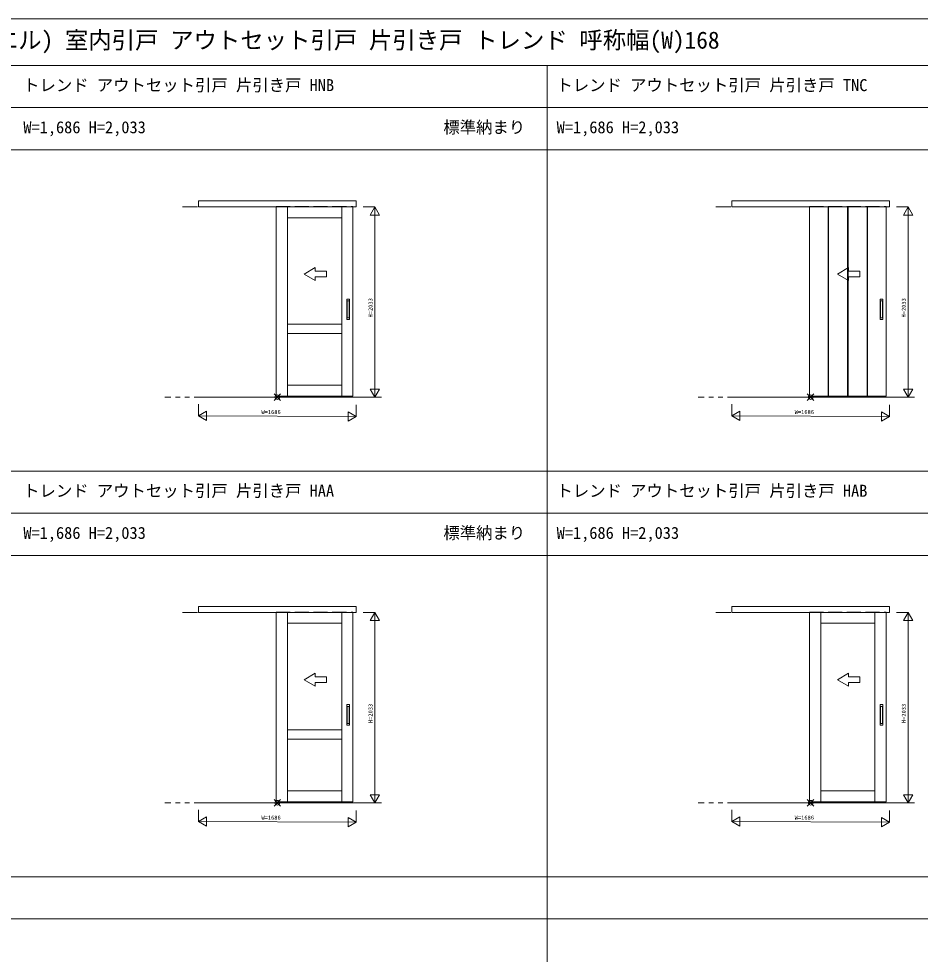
# Model space of a CAD drawing. Units: millimetres, scale not verified. Extents: x -14341 to 14341, y -10000 to 10000.
# Drawn here: x -8590 to 1046, y 1 to 10000 of the extents above; entities that cross this region are included whole.
import ezdxf
from ezdxf.enums import TextEntityAlignment as Align

# ---------------------------------------------------------------- set-up
doc = ezdxf.new("R2010")
doc.units = ezdxf.units.MM
doc.header["$LTSCALE"] = 50
doc.linetypes.add('USER2', pattern=[15, 10, -1, 1, -1, 1, -1])
doc.linetypes.add('USER3', pattern=[4, 3, -1])
doc.layers.add('0-0_0', color=7, linetype='Continuous')
for name, color, linetype, lineweight in [('0-1_YKK_F1', 7, 'Continuous', 18), ('0-2_YKK_A1', 4, 'Continuous', 18), ('0-3_YKK_N1', 2, 'Continuous', 18), ('0-8_YKK_IN', 1, 'Continuous', 18)]:
    doc.layers.add(name, color=color, linetype=linetype, lineweight=lineweight)
doc.styles.add('ＭＳ ゴシック', font='')
doc.styles.get('ＭＳ ゴシック').set_extended_font_data('MS Gothic')

msp = doc.modelspace()

# ---------------------------------------------------------------- linework, layer by layer
at = {"layer": '0-1_YKK_F1'}
for p, q in [((-14340.51, 10000), (14340.51, 10000)), ((-14340.51, 9500), (14159.49, 9500)), ((-2940.51, -10000), (-2940.51, 9500)), ((-14340.51, 9050), (14159.49, 9050)), ((-14340.51, 8600), (14159.49, 8600)), ((-14340.51, 5165), (14159.49, 5165)), ((-14340.51, 4715), (14159.49, 4715)), ((-14340.51, 4265), (14159.49, 4265)), ((-14340.51, 830), (14159.49, 830)), ((-14340.51, 380), (14159.49, 380))]:
    msp.add_line(p, q, dxfattribs=at)
at = {"layer": '0-2_YKK_A1'}
for p, q in [((-6668.86, 7988.5), (-6668.86, 8053.5)), ((-6668.86, 7988.5), (-6668.86, 8053.5)), ((-968.86, 7988.5), (-968.86, 8053.5)), ((-968.86, 7988.5), (-968.86, 8053.5)), ((-6679.45, 7988.5), (-6837.7, 7988.5)), ((-6679.45, 7988.5), (-6837.7, 7988.5)), ((-6668.86, 7988.5), (-4982.86, 7988.5)), ((-6668.86, 7988.5), (-4982.86, 7988.5)), ((-5837.86, 7993.5), (-5837.86, 5974.5)), ((-5837.86, 7993.5), (-5822.86, 7993.5)), ((-5837.86, 5964.5), (-5837.86, 7993.5)), ((-5717.86, 5964.5), (-5717.86, 7993.5)), ((-5717.86, 7993.5), (-5717.86, 7873.5)), ((-5137.86, 7993.5), (-5137.86, 5964.5)), ((-5017.86, 7993.5), (-5017.86, 5968.5)), ((-5017.86, 5964.5), (-5017.86, 7993.5)), ((-979.45, 7988.5), (-1137.7, 7988.5)), ((-979.45, 7988.5), (-1137.7, 7988.5)), ((-968.86, 7988.5), (717.14, 7988.5)), ((-968.86, 7988.5), (717.14, 7988.5)), ((-137.86, 7993.5), (-137.86, 5974.5)), ((-137.86, 7993.5), (-122.86, 7993.5)), ((-137.86, 5964.5), (-137.86, 7993.5)), ((63.14, 5964.5), (63.14, 7993.5)), ((67.14, 5964.5), (67.14, 7993.5)), ((270.14, 5964.5), (270.14, 7993.5)), ((274.14, 5964.5), (274.14, 7993.5)), ((477.14, 5964.5), (477.14, 7993.5)), ((481.14, 5964.5), (481.14, 7993.5)), ((682.14, 7993.5), (682.14, 5968.5)), ((682.14, 5964.5), (682.14, 7993.5)), ((-5539.86, 7270.86), (-5419.86, 7340.15)), ((-5539.86, 7270.86), (-5419.86, 7340.15)), ((-5419.86, 7300.86), (-5419.86, 7340.15)), ((-5419.86, 7300.86), (-5419.86, 7340.15)), ((-5419.86, 7300.86), (-5299.86, 7300.86)), ((-5419.86, 7300.86), (-5299.86, 7300.86)), ((-5299.86, 7300.86), (-5299.86, 7240.86)), ((-5299.86, 7300.86), (-5299.86, 7240.86)), ((160.14, 7270.86), (280.14, 7340.15)), ((160.14, 7270.86), (280.14, 7340.15)), ((280.14, 7300.86), (280.14, 7340.15)), ((280.14, 7300.86), (280.14, 7340.15)), ((280.14, 7300.86), (400.14, 7300.86)), ((280.14, 7300.86), (400.14, 7300.86)), ((400.14, 7300.86), (400.14, 7240.86)), ((400.14, 7300.86), (400.14, 7240.86)), ((-5539.86, 7270.86), (-5419.86, 7201.58)), ((-5539.86, 7270.86), (-5419.86, 7201.58)), ((-5419.86, 7201.58), (-5419.86, 7240.86)), ((-5299.86, 7240.86), (-5419.86, 7240.86)), ((-5419.86, 7201.58), (-5419.86, 7240.86)), ((-5299.86, 7240.86), (-5419.86, 7240.86)), ((160.14, 7270.86), (280.14, 7201.58)), ((160.14, 7270.86), (280.14, 7201.58)), ((280.14, 7201.58), (280.14, 7240.86)), ((400.14, 7240.86), (280.14, 7240.86)), ((280.14, 7201.58), (280.14, 7240.86)), ((400.14, 7240.86), (280.14, 7240.86)), ((-5082.86, 7003.5), (-5082.86, 6785.5)), ((-5053.86, 7004.5), (-5081.86, 7004.5)), ((-5052.86, 7003.5), (-5052.86, 6785.5)), ((617.14, 7003.5), (617.14, 6785.5)), ((646.14, 7004.5), (618.14, 7004.5)), ((647.14, 7003.5), (647.14, 6785.5)), ((-5077.86, 6983.5), (-5077.86, 6805.5)), ((-5058.86, 6984.5), (-5076.86, 6984.5)), ((-5057.86, 6983.5), (-5057.86, 6805.5)), ((622.14, 6983.5), (622.14, 6805.5)), ((641.14, 6984.5), (623.14, 6984.5)), ((642.14, 6983.5), (642.14, 6805.5)), ((-5058.86, 6804.5), (-5076.86, 6804.5)), ((641.14, 6804.5), (623.14, 6804.5)), ((-5053.86, 6784.5), (-5081.86, 6784.5)), ((646.14, 6784.5), (618.14, 6784.5)), ((-5017.86, 5955.5), (-6633.86, 5955.5)), ((-5017.86, 5955.5), (-6633.86, 5955.5)), ((-5837.86, 5964.5), (-5032.86, 5964.5)), ((-5032.86, 5964.5), (-5812.86, 5964.5)), ((-5032.86, 5964.5), (-5018.16, 5964.5)), ((-5017.86, 5964.5), (-5032.86, 5964.5)), ((682.14, 5955.5), (-933.86, 5955.5)), ((682.14, 5955.5), (-933.86, 5955.5)), ((-137.86, 5964.5), (667.14, 5964.5)), ((667.14, 5964.5), (-112.86, 5964.5)), ((667.14, 5964.5), (681.84, 5964.5)), ((682.14, 5964.5), (667.14, 5964.5)), ((-6668.86, 3653.5), (-6668.86, 3718.5)), ((-6668.86, 3653.5), (-6668.86, 3718.5)), ((-968.86, 3653.5), (-968.86, 3718.5)), ((-968.86, 3653.5), (-968.86, 3718.5)), ((-6679.45, 3653.5), (-6837.7, 3653.5)), ((-6679.45, 3653.5), (-6837.7, 3653.5)), ((-6668.86, 3653.5), (-4982.86, 3653.5)), ((-6668.86, 3653.5), (-4982.86, 3653.5)), ((-5837.86, 3658.5), (-5837.86, 1639.5)), ((-5837.86, 3658.5), (-5822.86, 3658.5)), ((-5837.86, 1629.5), (-5837.86, 3658.5)), ((-5717.86, 1629.5), (-5717.86, 3658.5)), ((-5717.86, 3658.5), (-5717.86, 3538.5)), ((-5137.86, 3658.5), (-5137.86, 1629.5)), ((-5017.86, 3658.5), (-5017.86, 1633.5)), ((-5017.86, 1629.5), (-5017.86, 3658.5)), ((-979.45, 3653.5), (-1137.7, 3653.5)), ((-979.45, 3653.5), (-1137.7, 3653.5)), ((-968.86, 3653.5), (717.14, 3653.5)), ((-968.86, 3653.5), (717.14, 3653.5)), ((-137.86, 3658.5), (-137.86, 1639.5)), ((-137.86, 3658.5), (-122.86, 3658.5)), ((-137.86, 1629.5), (-137.86, 3658.5)), ((-17.86, 1629.5), (-17.86, 3658.5)), ((-17.86, 3658.5), (-17.86, 3538.5)), ((562.14, 3658.5), (562.14, 1629.5)), ((682.14, 3658.5), (682.14, 1633.5)), ((682.14, 1629.5), (682.14, 3658.5)), ((-5539.86, 2935.86), (-5419.86, 3005.15)), ((-5539.86, 2935.86), (-5419.86, 3005.15)), ((-5419.86, 2965.86), (-5419.86, 3005.15)), ((-5419.86, 2965.86), (-5419.86, 3005.15)), ((160.14, 2935.86), (280.14, 3005.15)), ((160.14, 2935.86), (280.14, 3005.15)), ((280.14, 2965.86), (280.14, 3005.15)), ((280.14, 2965.86), (280.14, 3005.15)), ((-5539.86, 2935.86), (-5419.86, 2866.58)), ((-5539.86, 2935.86), (-5419.86, 2866.58)), ((-5419.86, 2965.86), (-5299.86, 2965.86)), ((-5419.86, 2965.86), (-5299.86, 2965.86)), ((-5419.86, 2866.58), (-5419.86, 2905.86)), ((-5299.86, 2905.86), (-5419.86, 2905.86)), ((-5419.86, 2866.58), (-5419.86, 2905.86)), ((-5299.86, 2905.86), (-5419.86, 2905.86)), ((-5299.86, 2965.86), (-5299.86, 2905.86)), ((-5299.86, 2965.86), (-5299.86, 2905.86)), ((160.14, 2935.86), (280.14, 2866.58)), ((160.14, 2935.86), (280.14, 2866.58)), ((280.14, 2965.86), (400.14, 2965.86)), ((280.14, 2965.86), (400.14, 2965.86)), ((280.14, 2866.58), (280.14, 2905.86)), ((400.14, 2905.86), (280.14, 2905.86)), ((280.14, 2866.58), (280.14, 2905.86)), ((400.14, 2905.86), (280.14, 2905.86)), ((400.14, 2965.86), (400.14, 2905.86)), ((400.14, 2965.86), (400.14, 2905.86)), ((-5082.86, 2668.5), (-5082.86, 2450.5)), ((-5053.86, 2669.5), (-5081.86, 2669.5)), ((-5077.86, 2648.5), (-5077.86, 2470.5)), ((-5058.86, 2649.5), (-5076.86, 2649.5)), ((-5057.86, 2648.5), (-5057.86, 2470.5)), ((-5052.86, 2668.5), (-5052.86, 2450.5)), ((617.14, 2668.5), (617.14, 2450.5)), ((646.14, 2669.5), (618.14, 2669.5)), ((622.14, 2648.5), (622.14, 2470.5)), ((641.14, 2649.5), (623.14, 2649.5)), ((642.14, 2648.5), (642.14, 2470.5)), ((647.14, 2668.5), (647.14, 2450.5)), ((-5053.86, 2449.5), (-5081.86, 2449.5)), ((-5058.86, 2469.5), (-5076.86, 2469.5)), ((646.14, 2449.5), (618.14, 2449.5)), ((641.14, 2469.5), (623.14, 2469.5)), ((-5017.86, 1620.5), (-6633.86, 1620.5)), ((-5017.86, 1620.5), (-6633.86, 1620.5)), ((-5837.86, 1629.5), (-5032.86, 1629.5)), ((-5032.86, 1629.5), (-5812.86, 1629.5)), ((-5032.86, 1629.5), (-5018.16, 1629.5)), ((-5017.86, 1629.5), (-5032.86, 1629.5)), ((682.14, 1620.5), (-933.86, 1620.5)), ((682.14, 1620.5), (-933.86, 1620.5)), ((-137.86, 1629.5), (667.14, 1629.5)), ((667.14, 1629.5), (-112.86, 1629.5)), ((667.14, 1629.5), (681.84, 1629.5)), ((682.14, 1629.5), (667.14, 1629.5))]:
    msp.add_line(p, q, dxfattribs=at)
at = {"layer": '0-2_YKK_A1', "linetype": 'USER3'}
for p, q in [((-5837.86, 7993.5), (-5017.86, 7993.5)), ((-137.86, 7993.5), (682.14, 7993.5)), ((-5837.86, 3658.5), (-5017.86, 3658.5)), ((-137.86, 3658.5), (682.14, 3658.5))]:
    msp.add_line(p, q, dxfattribs=at)
at = {"layer": '0-2_YKK_A1', "linetype": 'USER2'}
for p, q in [((-4713.71, 5955.5), (-7026.42, 5955.5)), ((-4713.71, 5955.5), (-7026.42, 5955.5)), ((986.29, 5955.5), (-1326.42, 5955.5)), ((986.29, 5955.5), (-1326.42, 5955.5)), ((-4713.71, 1620.5), (-7026.42, 1620.5)), ((-4713.71, 1620.5), (-7026.42, 1620.5)), ((986.29, 1620.5), (-1326.42, 1620.5)), ((986.29, 1620.5), (-1326.42, 1620.5))]:
    msp.add_line(p, q, dxfattribs=at)
at = {"layer": '0-2_YKK_A1'}
for points in [[(-4982.86, 7988.5), (-4982.86, 8053.5), (-6668.86, 8053.5)], [(-4982.86, 7988.5), (-4982.86, 8053.5), (-6668.86, 8053.5)], [(717.14, 7988.5), (717.14, 8053.5), (-968.86, 8053.5)], [(717.14, 7988.5), (717.14, 8053.5), (-968.86, 8053.5)], [(-5717.86, 7873.5), (-5137.86, 7873.5), (-5137.86, 7993.5)], [(-5137.86, 5964.5), (-5137.86, 6084.5), (-5717.86, 6084.5), (-5717.86, 5964.5)], [(-4982.86, 3653.5), (-4982.86, 3718.5), (-6668.86, 3718.5)], [(-4982.86, 3653.5), (-4982.86, 3718.5), (-6668.86, 3718.5)], [(717.14, 3653.5), (717.14, 3718.5), (-968.86, 3718.5)], [(717.14, 3653.5), (717.14, 3718.5), (-968.86, 3718.5)], [(-5717.86, 3538.5), (-5137.86, 3538.5), (-5137.86, 3658.5)], [(-17.86, 3538.5), (562.14, 3538.5), (562.14, 3658.5)], [(-5137.86, 1629.5), (-5137.86, 1749.5), (-5717.86, 1749.5), (-5717.86, 1629.5)], [(562.14, 1629.5), (562.14, 1749.5), (-17.86, 1749.5), (-17.86, 1629.5)]]:
    msp.add_lwpolyline(points, dxfattribs=at)
for points in [[(-5717.86, 6634.5), (-5137.86, 6634.5), (-5137.86, 6734.5), (-5717.86, 6734.5)], [(-5717.86, 2299.5), (-5137.86, 2299.5), (-5137.86, 2399.5), (-5717.86, 2399.5)]]:
    msp.add_lwpolyline(points, close=True, dxfattribs=at)
for centre, start, end in [((-5081.86, 7003.5), 90, 180), ((-5053.86, 7003.5), 0, 90), ((618.14, 7003.5), 90, 180), ((646.14, 7003.5), 0, 90), ((-5076.86, 6983.5), 90, 180), ((-5058.86, 6983.5), 0, 90), ((623.14, 6983.5), 90, 180), ((641.14, 6983.5), 0, 90), ((-5076.86, 6805.5), 180, 270), ((-5058.86, 6805.5), 270, 0), ((623.14, 6805.5), 180, 270), ((641.14, 6805.5), 270, 0), ((-5081.86, 6785.5), 180, 270), ((-5053.86, 6785.5), 270, 0), ((618.14, 6785.5), 180, 270), ((646.14, 6785.5), 270, 0), ((-5081.86, 2668.5), 90, 180), ((-5076.86, 2648.5), 90, 180), ((-5058.86, 2648.5), 0, 90), ((-5053.86, 2668.5), 0, 90), ((618.14, 2668.5), 90, 180), ((623.14, 2648.5), 90, 180), ((641.14, 2648.5), 0, 90), ((646.14, 2668.5), 0, 90), ((-5081.86, 2450.5), 180, 270), ((-5076.86, 2470.5), 180, 270), ((-5058.86, 2470.5), 270, 0), ((-5053.86, 2450.5), 270, 0), ((618.14, 2450.5), 180, 270), ((623.14, 2470.5), 180, 270), ((641.14, 2470.5), 270, 0), ((646.14, 2450.5), 270, 0)]:
    msp.add_arc(centre, 1, start, end, dxfattribs=at)
at = {"layer": '0-3_YKK_N1'}
for p, q in [((-4907.86, 7988.5), (-4782.86, 7988.5)), ((-4832.86, 7901.9), (-4732.86, 7901.9)), ((-4782.86, 7988.5), (-4782.86, 5955.5)), ((792.14, 7988.5), (917.14, 7988.5)), ((867.14, 7901.9), (967.14, 7901.9)), ((917.14, 7988.5), (917.14, 5955.5)), ((-4832.86, 6042.1), (-4732.86, 6042.1)), ((867.14, 6042.1), (967.14, 6042.1)), ((-4907.86, 5955.5), (-4782.86, 5955.5)), ((792.14, 5955.5), (917.14, 5955.5)), ((-6668.86, 5755.5), (-6582.26, 5805.5)), ((-6582.26, 5805.5), (-6582.26, 5705.5)), ((-5069.47, 5799.5), (-4982.86, 5749.5)), ((-4982.86, 5874.5), (-4982.86, 5749.5)), ((-968.86, 5755.5), (-882.26, 5805.5)), ((-882.26, 5805.5), (-882.26, 5705.5)), ((630.53, 5799.5), (717.14, 5749.5)), ((717.14, 5874.5), (717.14, 5749.5)), ((-6668.86, 5755.5), (-6582.26, 5705.5)), ((-968.86, 5755.5), (-882.26, 5705.5)), ((-4907.86, 3653.5), (-4782.86, 3653.5)), ((-4782.86, 3653.5), (-4782.86, 1620.5)), ((792.14, 3653.5), (917.14, 3653.5)), ((917.14, 3653.5), (917.14, 1620.5)), ((-4832.86, 3566.9), (-4732.86, 3566.9)), ((867.14, 3566.9), (967.14, 3566.9)), ((-4832.86, 1707.1), (-4732.86, 1707.1)), ((867.14, 1707.1), (967.14, 1707.1)), ((-4907.86, 1620.5), (-4782.86, 1620.5)), ((792.14, 1620.5), (917.14, 1620.5)), ((-4982.86, 1539.5), (-4982.86, 1414.5)), ((717.14, 1539.5), (717.14, 1414.5)), ((-6668.86, 1420.5), (-6582.26, 1470.5)), ((-6668.86, 1420.5), (-6582.26, 1370.5)), ((-6582.26, 1470.5), (-6582.26, 1370.5)), ((-5069.47, 1464.5), (-4982.86, 1414.5)), ((-968.86, 1420.5), (-882.26, 1470.5)), ((-968.86, 1420.5), (-882.26, 1370.5)), ((-882.26, 1470.5), (-882.26, 1370.5)), ((630.53, 1464.5), (717.14, 1414.5))]:
    msp.add_line(p, q, dxfattribs=at)
for points in [[(-4832.86, 7901.9), (-4782.86, 7988.5), (-4732.86, 7901.9)], [(867.14, 7901.9), (917.14, 7988.5), (967.14, 7901.9)], [(-4832.86, 6042.1), (-4782.86, 5955.5), (-4732.86, 6042.1)], [(867.14, 6042.1), (917.14, 5955.5), (967.14, 6042.1)], [(-6668.86, 5880.5), (-6668.86, 5755.5), (-4982.86, 5749.5)], [(-5069.47, 5799.5), (-5069.47, 5699.5), (-4982.86, 5749.5)], [(-968.86, 5880.5), (-968.86, 5755.5), (717.14, 5749.5)], [(630.53, 5799.5), (630.53, 5699.5), (717.14, 5749.5)], [(-4832.86, 3566.9), (-4782.86, 3653.5), (-4732.86, 3566.9)], [(867.14, 3566.9), (917.14, 3653.5), (967.14, 3566.9)], [(-4832.86, 1707.1), (-4782.86, 1620.5), (-4732.86, 1707.1)], [(867.14, 1707.1), (917.14, 1620.5), (967.14, 1707.1)], [(-6668.86, 1545.5), (-6668.86, 1420.5), (-4982.86, 1414.5)], [(-968.86, 1545.5), (-968.86, 1420.5), (717.14, 1414.5)], [(-5069.47, 1464.5), (-5069.47, 1364.5), (-4982.86, 1414.5)], [(630.53, 1464.5), (630.53, 1364.5), (717.14, 1414.5)]]:
    msp.add_lwpolyline(points, dxfattribs=at)
at = {"layer": '0-8_YKK_IN'}
for p, q in [((-5861.22, 5920.14), (-5790.51, 5990.86)), ((-5861.22, 5990.86), (-5790.51, 5920.14)), ((-161.22, 5920.14), (-90.51, 5990.86)), ((-161.22, 5990.86), (-90.51, 5920.14)), ((-5861.22, 1585.14), (-5790.51, 1655.86)), ((-5861.22, 1655.86), (-5790.51, 1585.14)), ((-161.22, 1585.14), (-90.51, 1655.86)), ((-161.22, 1655.86), (-90.51, 1585.14))]:
    msp.add_line(p, q, dxfattribs=at)
for centre in [(-5825.86, 5955.5), (-125.86, 5955.5), (-5825.86, 1620.5), (-125.86, 1620.5)]:
    msp.add_circle(centre, 25, dxfattribs=at)

# ---------------------------------------------------------------- texts
at = {"layer": '0-0_0', "style": 'ＭＳ ゴシック'}
for s, height, p in [('BWNCK03  木質インテリア建材 Smayell(スマエル) 室内引戸 アウトセット引戸 片引き戸 トレンド 呼称幅(W)168', 183.3, (-13840.51, 9625)), ('トレンド アウトセット引戸 片引き戸 HNB', 128.3, (-8542.51, 9187.5)), ('トレンド アウトセット引戸 片引き戸 TNC', 128.3, (-2842.51, 9187.5)), ('W=1,686 H=2,033', 128.3, (-8540.51, 8737.5)), ('標準納まり', 128.3, (-4051.51, 8737.5)), ('W=1,686 H=2,033', 128.3, (-2840.51, 8737.5)), ('トレンド アウトセット引戸 片引き戸 HAA', 128.3, (-8542.51, 4852.5)), ('トレンド アウトセット引戸 片引き戸 HAB', 128.3, (-2842.51, 4852.5)), ('W=1,686 H=2,033', 128.3, (-8540.51, 4402.5)), ('標準納まり', 128.3, (-4051.51, 4402.5)), ('W=1,686 H=2,033', 128.3, (-2840.51, 4402.5))]:
    msp.add_text(s, height=height, dxfattribs=at).set_placement(p, align=Align.BOTTOM_LEFT)
at = {"layer": '0-3_YKK_N1', "color": 7, "style": 'ＭＳ ゴシック'}
for p in [(-4794.86, 6807), (905.14, 6807), (-4794.86, 2472), (905.14, 2472)]:
    msp.add_text('H=2033', height=43.99, rotation=90, dxfattribs=at).set_placement(p, align=Align.BOTTOM_LEFT)
for p in [(-5995.86, 5761.5), (-295.86, 5761.5), (-5995.86, 1426.5), (-295.86, 1426.5)]:
    msp.add_text('W=1686', height=43.99, dxfattribs=at).set_placement(p, align=Align.BOTTOM_LEFT)

doc.saveas('drawing.dxf')
